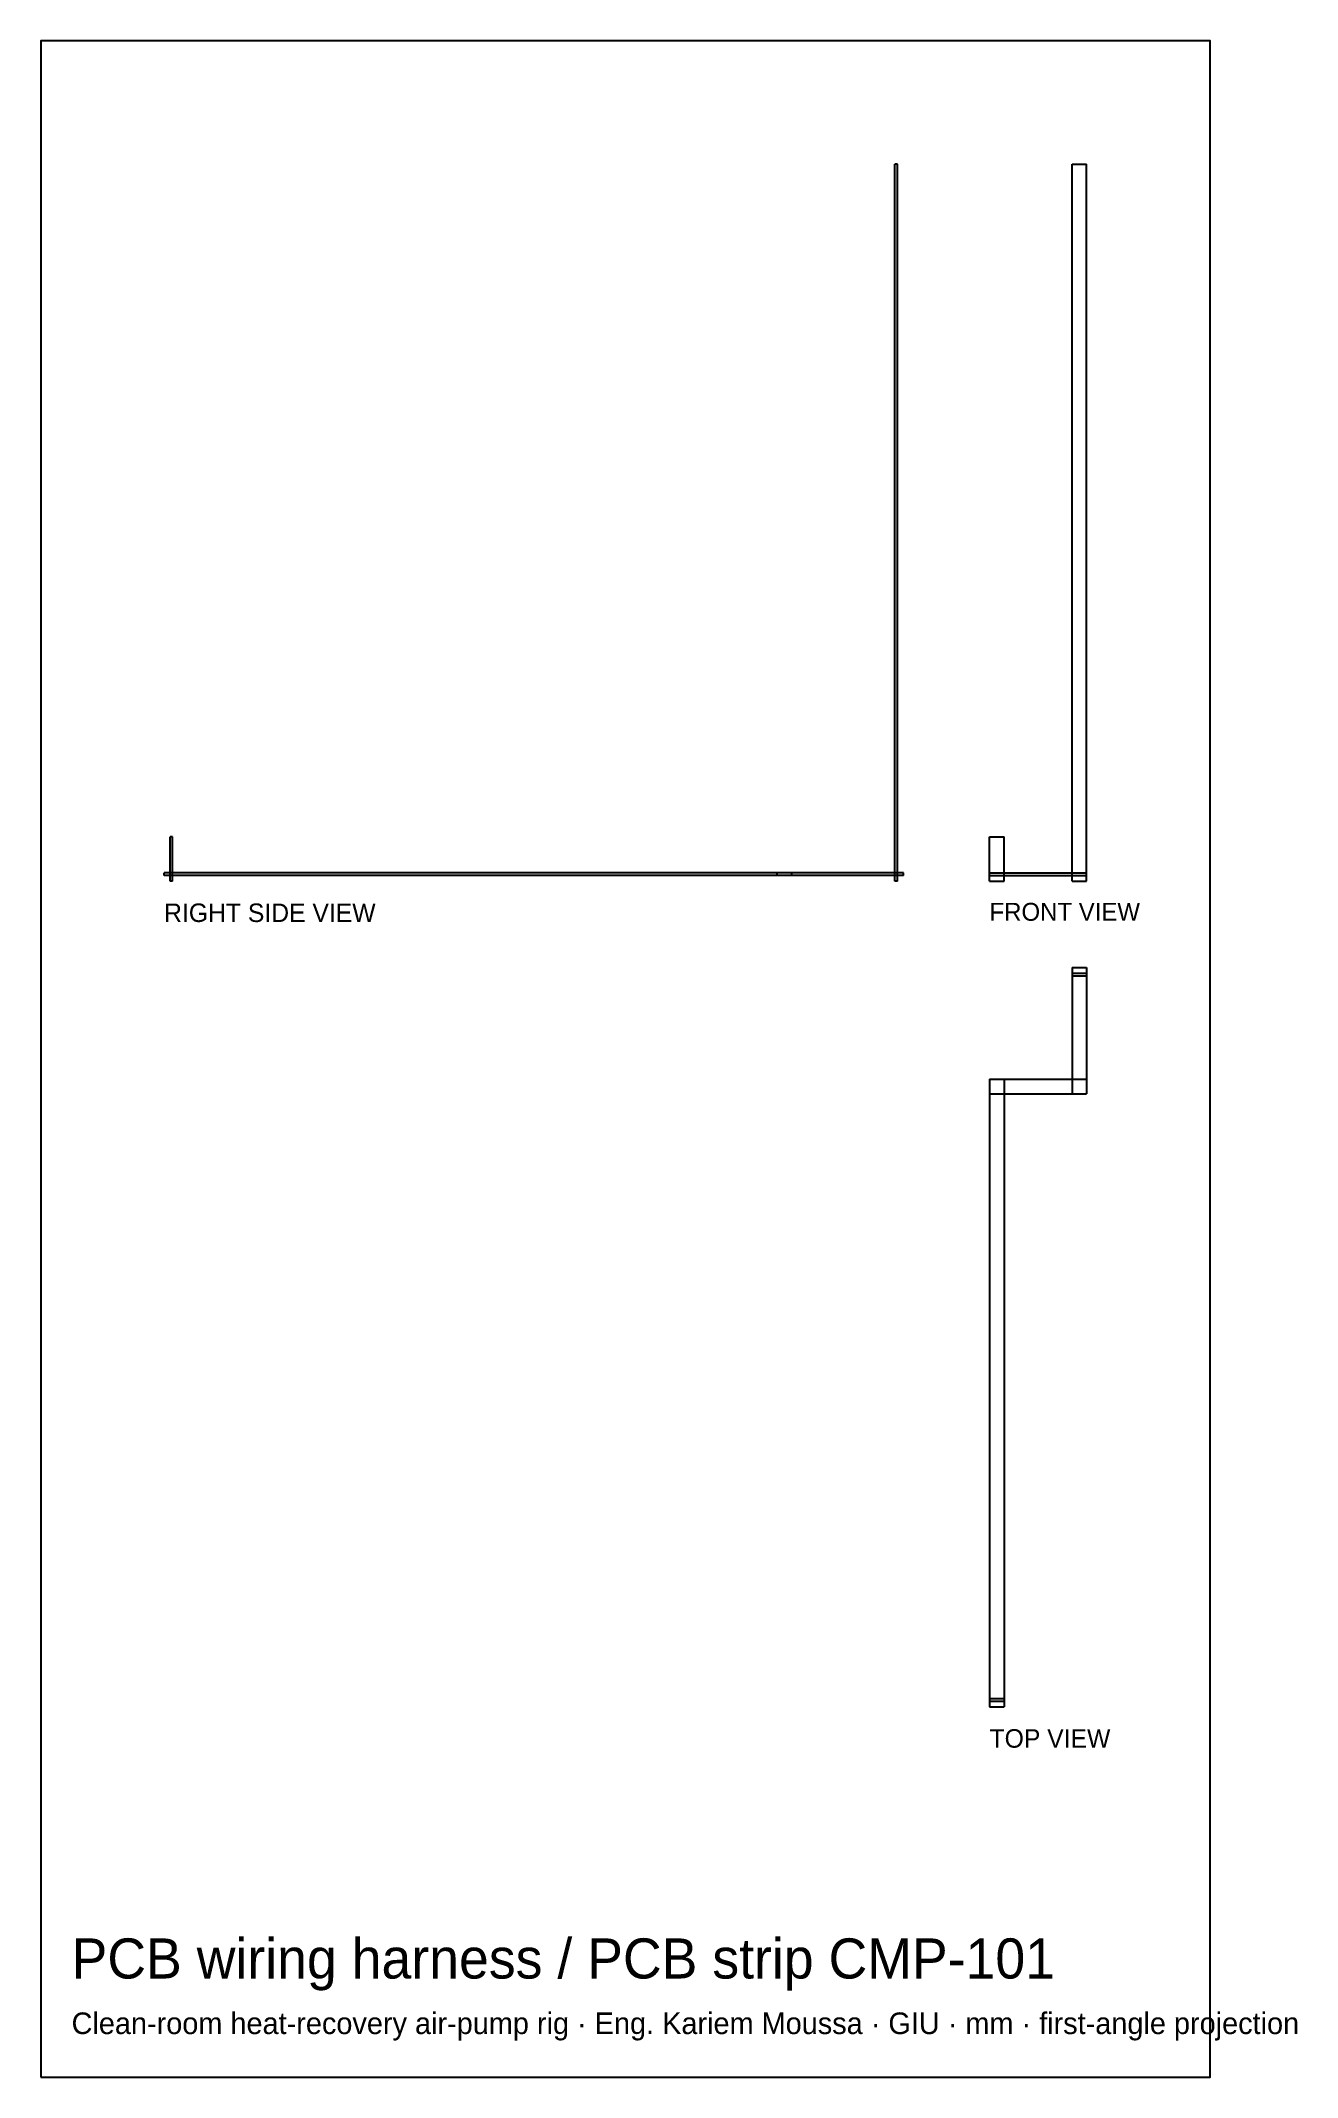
# Model space of a CAD drawing. Header units: millimetres. Extents: x -639 to -161, y -450 to 324.
import ezdxf

# ---------------------------------------------------------------- set-up
doc = ezdxf.new("R2010")
doc.units = ezdxf.units.MM
for name, color, linetype in [('BORDER', 7, 'Continuous'), ('HIDDEN', 8, 'Continuous'), ('TEXT', 5, 'Continuous'), ('VISIBLE', 7, 'Continuous')]:
    doc.layers.add(name, color=color, linetype=linetype)

msp = doc.modelspace()

# ---------------------------------------------------------------- linework, layer by layer
at = {"layer": 'BORDER'}
msp.add_lwpolyline([(-638.941808, -450.110224), (-194.555792, -450.110224), (-194.555792, 323.644208), (-638.941808, 323.644208)], close=True, dxfattribs=at)
at = {"layer": 'HIDDEN'}
for points in [[(-313.2976, 276.75), (-314.2976, 276.75)], [(-314.2976, 4.27), (-314.2976, 276.75)], [(-313.2976, 4.27), (-313.2976, 276.75)], [(-246.95, 276.75), (-241.45, 276.75)], [(-246.95, 4.27), (-246.95, 276.75)], [(-241.45, 4.27), (-241.45, 276.75)], [(-588.7976, 21.2), (-589.7976, 21.2)], [(-589.7976, 4.27), (-589.7976, 21.2)], [(-588.7976, 4.27), (-588.7976, 21.2)], [(-278.35, 21.2), (-272.85, 21.2)], [(-278.35, 4.27), (-278.35, 21.2)], [(-272.85, 4.27), (-272.85, 21.2)], [(-353.5476, 7.52), (-592.0476, 7.52)], [(-592.0476, 6.52), (-592.0476, 7.52)], [(-353.5476, 6.52), (-592.0476, 6.52)], [(-588.7976, 4.27), (-589.7976, 4.27)], [(-311.0476, 7.52), (-359.0476, 7.52)], [(-359.0476, 6.52), (-359.0476, 7.52)], [(-353.5476, 7.52), (-359.0476, 7.52)], [(-359.0476, 6.52), (-359.0476, 7.52)], [(-353.5476, 7.52), (-359.0476, 7.52)], [(-311.0476, 6.52), (-359.0476, 6.52)], [(-353.5476, 6.52), (-359.0476, 6.52)], [(-353.5476, 6.52), (-359.0476, 6.52)], [(-353.5476, 6.52), (-353.5476, 7.52)], [(-353.5476, 6.52), (-353.5476, 7.52)], [(-353.5476, 6.52), (-353.5476, 7.52)], [(-313.2976, 4.27), (-314.2976, 4.27)], [(-311.0476, 6.52), (-311.0476, 7.52)], [(-278.35, 7.52), (-272.85, 7.52)], [(-278.35, 7.52), (-241.45, 7.52)], [(-278.35, 6.52), (-278.35, 7.52)], [(-278.35, 6.52), (-278.35, 7.52)], [(-278.35, 7.52), (-272.85, 7.52)], [(-278.35, 6.52), (-278.35, 7.52)], [(-278.35, 6.52), (-272.85, 6.52)], [(-278.35, 6.52), (-241.45, 6.52)], [(-278.35, 6.52), (-272.85, 6.52)], [(-278.35, 4.27), (-272.85, 4.27)], [(-272.85, 6.52), (-272.85, 7.52)], [(-246.95, 6.52), (-246.95, 7.52)], [(-246.95, 7.52), (-241.45, 7.52)], [(-246.95, 6.52), (-246.95, 7.52)], [(-246.95, 6.52), (-241.45, 6.52)], [(-246.95, 4.27), (-241.45, 4.27)], [(-241.45, 6.52), (-241.45, 7.52)], [(-241.45, 6.52), (-241.45, 7.52)], [(-246.95, -28.4276), (-241.45, -28.4276)], [(-246.95, -28.4276), (-246.95, -76.4276)], [(-246.95, -30.6776), (-241.45, -30.6776)], [(-246.95, -30.6776), (-246.95, -31.6776)], [(-241.45, -28.4276), (-241.45, -76.4276)], [(-241.45, -30.6776), (-241.45, -31.6776)], [(-246.95, -31.6776), (-241.45, -31.6776)], [(-278.35, -70.9276), (-241.45, -70.9276)], [(-278.35, -70.9276), (-278.35, -76.4276)], [(-278.35, -70.9276), (-272.85, -70.9276)], [(-278.35, -70.9276), (-278.35, -309.4276)], [(-278.35, -76.4276), (-241.45, -76.4276)], [(-272.85, -70.9276), (-272.85, -309.4276)], [(-246.95, -76.4276), (-241.45, -76.4276)], [(-241.45, -70.9276), (-241.45, -76.4276)], [(-278.35, -306.1776), (-272.85, -306.1776)], [(-278.35, -306.1776), (-278.35, -307.1776)], [(-278.35, -307.1776), (-272.85, -307.1776)], [(-278.35, -309.4276), (-272.85, -309.4276)], [(-272.85, -306.1776), (-272.85, -307.1776)]]:
    msp.add_lwpolyline(points, dxfattribs=at)
at = {"layer": 'VISIBLE'}
for points in [[(-313.2976, 276.75), (-314.2976, 276.75)], [(-314.2976, 4.27), (-314.2976, 276.75)], [(-313.2976, 4.27), (-313.2976, 276.75)], [(-246.95, 276.75), (-241.45, 276.75)], [(-246.95, 7.52), (-246.95, 276.75)], [(-241.45, 4.27), (-241.45, 276.75)], [(-588.7976, 21.2), (-589.7976, 21.2)], [(-589.7976, 4.27), (-589.7976, 21.2)], [(-588.7976, 4.27), (-588.7976, 21.2)], [(-278.35, 21.2), (-272.85, 21.2)], [(-278.35, 4.27), (-278.35, 21.2)], [(-272.85, 4.27), (-272.85, 21.2)], [(-359.0476, 7.52), (-592.0476, 7.52)], [(-592.0476, 6.52), (-592.0476, 7.52)], [(-359.0476, 6.52), (-592.0476, 6.52)], [(-588.7976, 4.27), (-589.7976, 4.27)], [(-311.0476, 7.52), (-359.0476, 7.52)], [(-359.0476, 6.52), (-359.0476, 7.52)], [(-353.5476, 7.52), (-359.0476, 7.52)], [(-359.0476, 6.52), (-359.0476, 7.52)], [(-311.0476, 6.52), (-359.0476, 6.52)], [(-353.5476, 6.52), (-359.0476, 6.52)], [(-353.5476, 6.52), (-353.5476, 7.52)], [(-313.2976, 4.27), (-314.2976, 4.27)], [(-311.0476, 6.52), (-311.0476, 7.52)], [(-278.35, 7.52), (-272.85, 7.52)], [(-278.35, 6.52), (-278.35, 7.52)], [(-278.35, 6.52), (-272.85, 6.52)], [(-278.35, 4.27), (-272.85, 4.27)], [(-272.85, 7.52), (-241.45, 7.52)], [(-272.85, 6.52), (-272.85, 7.52)], [(-272.85, 6.52), (-241.45, 6.52)], [(-246.95, 7.52), (-241.45, 7.52)], [(-246.95, 6.52), (-246.95, 7.52)], [(-246.95, 4.27), (-246.95, 6.52)], [(-246.95, 6.52), (-241.45, 6.52)], [(-246.95, 4.27), (-241.45, 4.27)], [(-241.45, 6.52), (-241.45, 7.52)], [(-241.45, 6.52), (-241.45, 7.52)], [(-246.95, -28.4276), (-241.45, -28.4276)], [(-246.95, -28.4276), (-246.95, -76.4276)], [(-246.95, -30.6776), (-241.45, -30.6776)], [(-246.95, -30.6776), (-246.95, -31.6776)], [(-241.45, -28.4276), (-241.45, -76.4276)], [(-241.45, -30.6776), (-241.45, -31.6776)], [(-246.95, -31.6776), (-241.45, -31.6776)], [(-278.35, -70.9276), (-241.45, -70.9276)], [(-278.35, -70.9276), (-278.35, -76.4276)], [(-278.35, -70.9276), (-272.85, -70.9276)], [(-278.35, -70.9276), (-278.35, -309.4276)], [(-278.35, -76.4276), (-241.45, -76.4276)], [(-272.85, -70.9276), (-272.85, -309.4276)], [(-246.95, -76.4276), (-241.45, -76.4276)], [(-241.45, -70.9276), (-241.45, -76.4276)], [(-278.35, -306.1776), (-272.85, -306.1776)], [(-278.35, -306.1776), (-278.35, -307.1776)], [(-278.35, -307.1776), (-272.85, -307.1776)], [(-278.35, -309.4276), (-272.85, -309.4276)], [(-272.85, -306.1776), (-272.85, -307.1776)]]:
    msp.add_lwpolyline(points, dxfattribs=at)

# ---------------------------------------------------------------- texts
at = {"layer": 'TEXT'}
for s, height, p in [('RIGHT SIDE VIEW', 7.025, (-592.0476, -11.185)), ('FRONT VIEW', 6.812, (-278.35, -10.7164)), ('TOP VIEW', 7.025, (-278.35, -324.8826)), ('PCB wiring harness / PCB strip CMP-101', 15.2406176, (-627.218256, -412.594858)), ('Clean-room heat-recovery air-pump rig · Eng. Kariem Moussa · GIU · mm · first-angle projection', 8.2064864, (-627.218256, -433.697251))]:
    msp.add_text(s, height=height, dxfattribs=at).set_placement(p)

doc.saveas('drawing.dxf')
